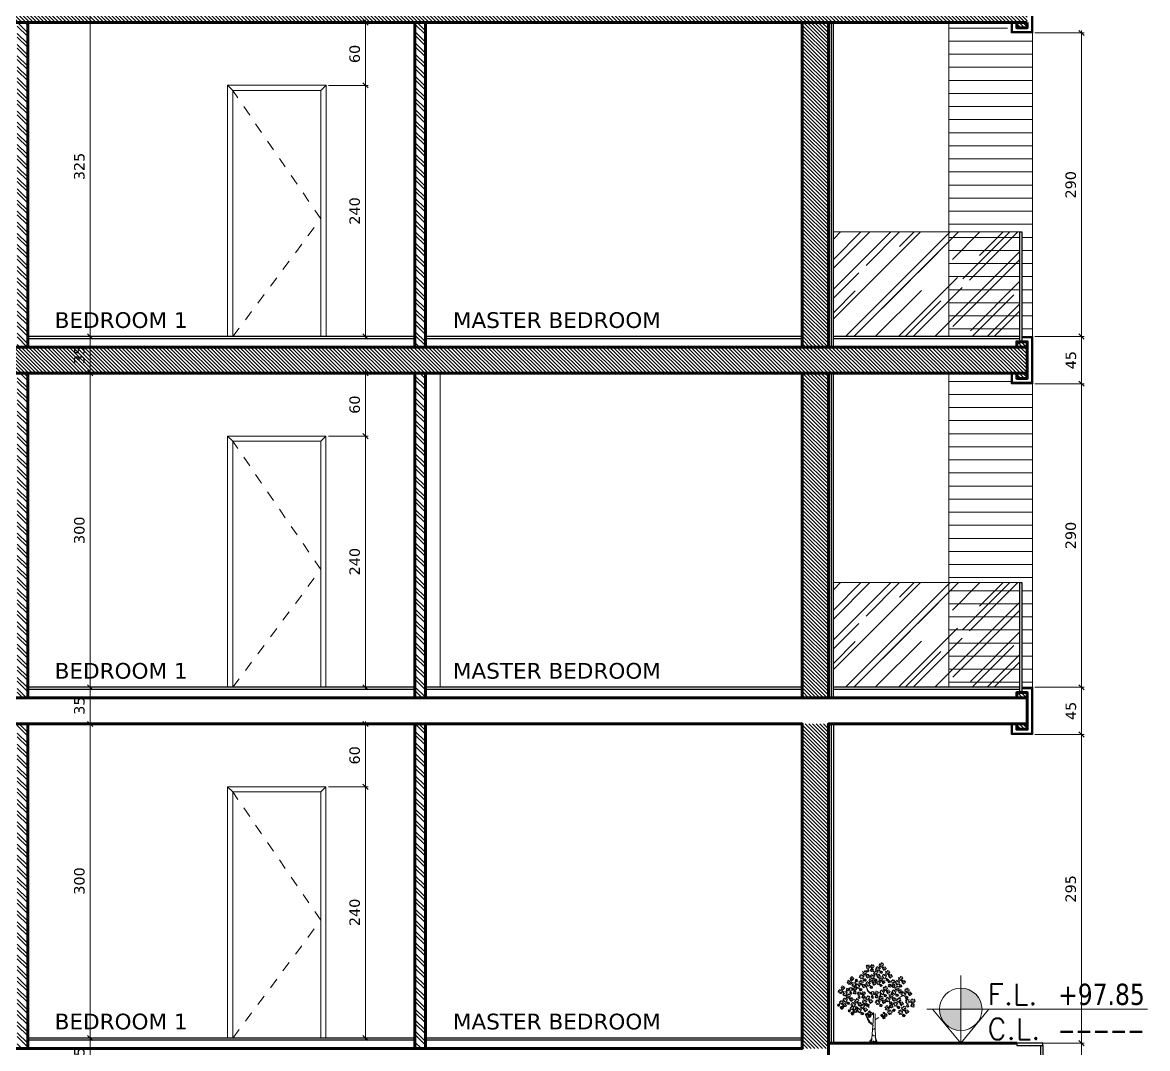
# Model space of a CAD drawing. Header units: inches. Extents: x -48 to 777, y -156 to 510.
# Drawn here: x 622.24 to 632.99, y -50.36 to -40.56 of the extents above; entities that cross this region are included whole.
import ezdxf
from ezdxf.enums import TextEntityAlignment as Align

# ---------------------------------------------------------------- set-up
doc = ezdxf.new("R2010")
doc.units = ezdxf.units.IN
doc.header["$MEASUREMENT"] = 0
doc.linetypes.add('HIDDEN', pattern=[0.375, 0.25, -0.125])
doc.linetypes.add('NUHA', pattern=[1.45, 0.75, -0.25, 0.2, -0.25])
doc.layers.get('Defpoints').update_dxf_attribs({"lineweight": 5})
for name, color, linetype, lineweight in [('A-DIM', 9, 'Continuous', 5), ('A-DOORS', 38, 'Continuous', 20), ('A-HIDDEN', 254, 'HIDDEN', 5), ('A-PILLARS', 1, 'Continuous', 60), ('A-PLANTS', 3, 'Continuous', 5), ('A-SIGNS1', 20, 'Continuous', 15), ('A-SIGNS2', 30, 'Continuous', 15), ('A-TEXT', 50, 'Continuous', 15), ('A-WALLS', 7, 'Continuous', 60), ('C-GLASS', 162, 'Continuous', 30), ('C-STONE', 42, 'Continuous', 30), ('C-WOOD', 28, 'Continuous', 30), ('D-GLASS', 171, 'Continuous', 20), ('D-STONE', 52, 'Continuous', 20), ('D-WOOD', 32, 'Continuous', 20), ('H-GLASS', 111, 'Continuous', 5), ('H-PILLARS', 61, 'Continuous', 5), ('H-WALLS', 51, 'Continuous', 5), ('H-WOOD', 26, 'Continuous', 5)]:
    doc.layers.add(name, color=color, linetype=linetype, lineweight=lineweight)
doc.styles.add('ROMAND', font='verdana.ttf')
doc.styles.add('ROMANS', font='romans__.ttf', dxfattribs={"height": 0.14})
doc.dimstyles.new('M-1.50', dxfattribs={"dimtxt": 0.1, "dimasz": 0.05, "dimexe": 0.025, "dimexo": 0.025, "dimgap": 0.05, "dimtad": 1, "dimlfac": 100, "dimrnd": 0.5, "dimzin": 9, "dimdsep": 46, "dimtxsty": 'ROMAND', "dimblk": 'OBLIQUE', "dimcen": 1, "dimdle": 0.025, "dimclrd": 256, "dimclre": 256, "dimclrt": 2, "dimadec": 0, "dimazin": 0, "dimtfac": 0.666667, "dimtmove": 2, "dimatfit": 3, "dimfxl": 0.04, "dimtolj": 1, "dimtzin": 5, "dimlwd": -1, "dimlwe": -1, "dimarcsym": 0})
pattern_1 = [(135, (540.8021, -51.862392), (-0.0176776695, -0.0176776695), [])]
pattern_2 = [(180, (540.8021, -51.86239), (-4e-17, -0.125), [])]
pattern_3 = [(135, (503.65053, -63.46867), (-0.0176776695, -0.0176776695), [])]
pattern_4 = [(135, (503.65053, -60.11867), (-0.0176776695, -0.0176776695), [])]

# ---------------------------------------------------------------- blocks, each defined once
blk = doc.blocks.new('GXFHGCGFCD')
at = {"layer": 'A-SIGNS1', "linetype": 'NUHA'}
h = blk.add_hatch(color=256, dxfattribs=at)
h.paths.add_polyline_path([(90.3819, 61.3301), (90.3819, 61.1701), (90.5419, 61.1701, 0.414214)])
h.paths.add_polyline_path([(90.3819, 61.1701), (90.2219, 61.1701, 0.414214), (90.3819, 61.0101)])
at = {"layer": 'A-SIGNS1'}
for p, q in [((90.3819, 60.9141), (90.3819, 61.4261)), ((90.1259, 61.1701), (91.7898, 61.1701))]:
    blk.add_line(p, q, dxfattribs=at)
blk.add_circle((90.3819, 61.1701), 0.16, dxfattribs=at)
blk = doc.blocks.new('DGXFHXFGDFD')
at = {"layer": 'A-SIGNS1'}
blk.add_blockref('GXFHGCGFCD', (0, 0), dxfattribs=at)
at = {"layer": 'A-SIGNS2', "linetype": 'NUHA', "style": 'ROMANS'}
for s, p in [('F.L.', (90.5835, 61.2031)), ('C.L.', (90.5835, 60.9413))]:
    blk.add_text(s, height=0.16, dxfattribs=at).set_placement(p)
at = {"layer": 'A-SIGNS2', "style": 'ROMANS', "width": 0.910135, "flags": 4}
for tag, p, p2 in [('NIV.FINI', (91.1159, 61.2031), (91.7898, 61.2031)), ('NIV.BETON', (91.1159, 60.9413), (91.7898, 60.9413))]:
    blk.add_attdef(tag, text='', height=0.16, dxfattribs=at).set_placement(p, p2, align=Align.FIT)
blk = doc.blocks.new('DRC-LEF11')
for points in [[(-325, -375), (-466, 246), (-1031, 401), (-1313, -220), (-1736, 655), (-2512, 105), (-1962, -474), (-2554, -502), (-2526, -855), (-1553, -912), (-1680, -1731), (-1383, -898), (-904, -1406), (-255, -968), (-960, -488)], [(-417, 1201), (-1003, 888), (-1201, 1883), (-369, 1747), (-799, 2129), (-683, 2586), (-117, 2558), (-83, 2361), (183, 2279), (128, 1856), (769, 1999), (639, 1297), (67, 1454), (387, 888), (81, 1263), (-144, 608), (-703, 676)], [(2388, 1443), (2085, 1029), (2097, 1454), (1689, 1326), (1881, 801), (1514, 912), (1881, 685), (1607, 352), (1736, 37), (2056, 236), (2155, 580), (2178, 107), (2575, 142), (2511, 294), (2802, 311), (2435, 807), (2808, 964)], [(1593, -1462), (1791, -2436), (1269, -2493), (1170, -1900), (747, -2451), (-57, -1843), (789, -1236), (154, -1067), (253, -291), (1226, -615), (1621, -262), (2158, -700), (1678, -1293), (2355, -1618)]]:
    blk.add_lwpolyline(points, close=True)
blk = doc.blocks.new('Trf21')
for p, q in [((-0.088, 0.721), (-0.071, 0.665)), ((-0.087, 0.727), (-0.066, 0.667)), ((-0.071, 0.665), (-0.034, 0.628)), ((-0.066, 0.667), (-0.019, 0.627)), ((0.097, 0.63), (0.07, 0.541)), ((0.371, 0.6), (0.306, 0.557)), ((-0.128, 0.511), (-0.05, 0.451)), ((0.001, 0.247), (0.007, 0.388)), ((0.021, 0.296), (0.075, 0.326)), ((0.026, 0.193), (0.029, 0.375)), ((-0.017, 0.057), (-0.001, 0.225)), ((0.032, 0.07), (0.026, 0.193)), ((-0.032, 0.01), (-0.112, 0.016)), ((-0.045, 0.009), (-0.017, 0.057)), ((-0.042, 0.034), (0.003, 0.004)), ((-0.013, 0.047), (-0.032, 0.01)), ((-0.021, 0.004), (0.008, 0.026)), ((-0.001, 0.01), (0.092, -0.007)), ((0.003, 0.004), (0.037, 0.028)), ((0.025, 0.071), (0.045, 0.002)), ((0.056, -0.001), (0.032, 0.07)), ((0.092, -0.007), (0.163, 0.004))]:
    blk.add_line(p, q)
for points in [[(0.099, 0.625), (0.081, 0.552)], [(-0.128, 0.511), (-0.083, 0.47)], [(-0.101, 0.372), (-0.041, 0.269), (-0.001, 0.247)], [(0.005, 0.225), (-0.055, 0.266), (-0.101, 0.372)]]:
    blk.add_lwpolyline(points)
for centre, radius, start, end in [((0.008, 0.2), 0.0222, 233.6562, 325.635), ((0.006, 0.196), 0.0222, 238.7333, 337.3259), ((0.018, 0.125), 0.0346, 210.3847, 292.3327), ((0.018, 0.128), 0.0346, 210.3847, 292.3327)]:
    blk.add_arc(centre, radius, start, end)
for p, xscale, yscale, zscale, rotation in [((-0.032, 0.956), 2.027520000000564e-05, 2.027520000000564e-05, 2.027520000000564e-05, 206.5650511770604), ((0.104, 0.957), 2.433023999999771e-05, 2.433023999999771e-05, 2.433023999999771e-05, 249.2089462000762), ((-0.106, 0.858), 2.43302399999876e-05, 2.43302399999876e-05, 2.43302399999876e-05, 251.5650511771555), ((0.031, 0.858), 2.43302399999876e-05, 2.43302399999876e-05, 2.43302399999876e-05, 251.5650511771555), ((0.182, 0.861), 2.433023999999771e-05, 2.433023999999771e-05, 2.433023999999771e-05, 249.2089462000762), ((0.35, 0.784), 2.43302399999876e-05, 2.43302399999876e-05, 2.43302399999876e-05, 251.5650511771555), ((-0.38, 0.664), 2.433024000002827e-05, 2.433024000002827e-05, 2.433024000002827e-05, 355.8174267607223), ((-0.266, 0.78), 2.433024000002827e-05, 2.433024000002827e-05, 2.433024000002827e-05, 355.8174267607223), ((-0.252, 0.669), 2.027520000000564e-05, 2.027520000000564e-05, 2.027520000000564e-05, 206.5650511770604), ((-0.156, 0.736), 2.433023999999771e-05, 2.433023999999771e-05, 2.433023999999771e-05, 249.2089462000762), ((-0.024, 0.767), 2.43302399999876e-05, 2.43302399999876e-05, 2.43302399999876e-05, 251.5650511771555), ((0.101, 0.78), 2.027520000001363e-05, 2.027520000001363e-05, 2.027520000001363e-05, 251.2400569682416), ((0.154, 0.66), 2.43302399999876e-05, 2.43302399999876e-05, 2.43302399999876e-05, 251.5650511771555), ((0.24, 0.75), 2.027519999997771e-05, 2.027519999997771e-05, 2.027519999997771e-05, 116.5650511769465), ((0.305, 0.663), 2.43302399999876e-05, 2.43302399999876e-05, 2.43302399999876e-05, 251.5650511771555), ((-0.316, 0.561), 2.43302399999876e-05, 2.43302399999876e-05, 2.43302399999876e-05, 251.5650511771555), ((-0.211, 0.503), 2.43302399999876e-05, 2.43302399999876e-05, 2.43302399999876e-05, 251.5650511771555), ((-0.144, 0.613), 2.027520000000564e-05, 2.027520000000564e-05, 2.027520000000564e-05, 206.5650511770604), ((-0.069, 0.538), 2.43302399999876e-05, 2.43302399999876e-05, 2.43302399999876e-05, 251.5650511771555), ((0.025, 0.617), 2.027520000000564e-05, 2.027520000000564e-05, 2.027520000000564e-05, 206.5650511770604), ((0.099, 0.534), 2.43302399999876e-05, 2.43302399999876e-05, 2.43302399999876e-05, 251.5650511771555), ((0.228, 0.566), 2.433023999999771e-05, 2.433023999999771e-05, 2.433023999999771e-05, 249.2089462000762), ((0.325, 0.509), 2.433023999999771e-05, 2.433023999999771e-05, 2.433023999999771e-05, 249.2089462000762), ((0.43, 0.635), 2.433023999999771e-05, 2.433023999999771e-05, 2.433023999999771e-05, 249.2089462000762), ((0.48, 0.512), 2.433024000003196e-05, 2.433024000003196e-05, 2.433024000003196e-05, 206.2009624171324), ((-0.392, 0.483), 2.027519999995158e-05, 2.027519999995158e-05, 2.027519999995158e-05, 161.5699608730971), ((-0.256, 0.411), 2.027519999995158e-05, 2.027519999995158e-05, 2.027519999995158e-05, 161.5699608730971), ((-0.137, 0.43), 2.43302399999876e-05, 2.43302399999876e-05, 2.43302399999876e-05, 251.5650511771555), ((0.213, 0.434), 2.433024000000841e-05, 2.433024000000841e-05, 2.433024000000841e-05, 324.0436233204519), ((0.39, 0.406), 2.43302399999876e-05, 2.43302399999876e-05, 2.43302399999876e-05, 251.5650511771555), ((-0.046, 0.364), 1.520639999998978e-05, 1.520639999998978e-05, 1.520639999998978e-05, 71.5650511771524), ((0.138, 0.347), 1.520639999998978e-05, 1.520639999998978e-05, 1.520639999998978e-05, 71.5650511771524)]:
    blk.add_blockref('DRC-LEF11', p, dxfattribs=dict(xscale=xscale, yscale=yscale, zscale=zscale, rotation=rotation))
blk = doc.blocks.new('_Oblique')
at = {"color": 0, "linetype": 'ByBlock', "lineweight": -2}
blk.add_line((-0.5, -0.5), (0.5, 0.5), dxfattribs=at)
blk = doc.blocks.new('*D2307')
at = {"layer": 'A-DIM', "transparency": 16777216}
for p, q in [((631.913, -40.66), (632.382, -40.66)), ((632.357, -40.635), (632.357, -43.585)), ((631.913, -43.56), (632.382, -43.56))]:
    blk.add_line(p, q, dxfattribs=at)
at = {"layer": 'Defpoints', "color": 0, "transparency": 16777216}
for p in [(631.888, -40.66), (631.888, -43.56), (632.357, -43.56)]:
    blk.add_point(p, dxfattribs=at)
at = {"layer": 'A-DIM', "transparency": 16777216, "xscale": 0.05, "yscale": 0.05, "zscale": 0.05}
for p, rotation in [((632.357, -40.66), 90), ((632.357, -43.56), 270)]:
    blk.add_blockref('_Oblique', p, dxfattribs=dict(at, rotation=rotation))
at = {"layer": 'A-DIM', "color": 2, "transparency": 16777216, "insert": (632.255, -42.11), "char_height": 0.1, "attachment_point": 5, "rotation": 90, "style": 'ROMAND'}
blk.add_mtext('\\A1;290', dxfattribs=at)
blk = doc.blocks.new('*D2308')
at = {"layer": 'A-DIM', "transparency": 16777216}
for p, q in [((632.357, -43.535), (632.357, -44.035)), ((631.913, -43.56), (632.382, -43.56)), ((631.913, -44.01), (632.382, -44.01))]:
    blk.add_line(p, q, dxfattribs=at)
at = {"layer": 'Defpoints', "color": 0, "transparency": 16777216}
for p in [(631.888, -43.56), (631.888, -44.01), (632.357, -44.01)]:
    blk.add_point(p, dxfattribs=at)
at = {"layer": 'A-DIM', "transparency": 16777216, "xscale": 0.05, "yscale": 0.05, "zscale": 0.05}
for p, rotation in [((632.357, -43.56), 90), ((632.357, -44.01), 270)]:
    blk.add_blockref('_Oblique', p, dxfattribs=dict(at, rotation=rotation))
at = {"layer": 'A-DIM', "color": 2, "transparency": 16777216, "insert": (632.256, -43.785), "char_height": 0.1, "attachment_point": 5, "rotation": 90, "style": 'ROMAND'}
blk.add_mtext('\\A1;45', dxfattribs=at)
blk = doc.blocks.new('*D2309')
at = {"layer": 'A-DIM', "transparency": 16777216}
for p, q in [((631.913, -44.01), (632.382, -44.01)), ((632.357, -43.985), (632.357, -46.935)), ((631.913, -46.91), (632.382, -46.91))]:
    blk.add_line(p, q, dxfattribs=at)
at = {"layer": 'Defpoints', "color": 0, "transparency": 16777216}
for p in [(631.888, -44.01), (631.888, -46.91), (632.357, -46.91)]:
    blk.add_point(p, dxfattribs=at)
at = {"layer": 'A-DIM', "transparency": 16777216, "xscale": 0.05, "yscale": 0.05, "zscale": 0.05}
for p, rotation in [((632.357, -44.01), 90), ((632.357, -46.91), 270)]:
    blk.add_blockref('_Oblique', p, dxfattribs=dict(at, rotation=rotation))
at = {"layer": 'A-DIM', "color": 2, "transparency": 16777216, "insert": (632.255, -45.46), "char_height": 0.1, "attachment_point": 5, "rotation": 90, "style": 'ROMAND'}
blk.add_mtext('\\A1;290', dxfattribs=at)
blk = doc.blocks.new('*D2310')
at = {"layer": 'A-DIM', "transparency": 16777216}
for p, q in [((631.913, -46.91), (632.382, -46.91)), ((632.357, -46.885), (632.357, -47.385)), ((631.913, -47.36), (632.382, -47.36))]:
    blk.add_line(p, q, dxfattribs=at)
at = {"layer": 'Defpoints', "color": 0, "transparency": 16777216}
for p in [(631.888, -46.91), (631.888, -47.36), (632.357, -47.36)]:
    blk.add_point(p, dxfattribs=at)
at = {"layer": 'A-DIM', "transparency": 16777216, "xscale": 0.05, "yscale": 0.05, "zscale": 0.05}
for p, rotation in [((632.357, -46.91), 90), ((632.357, -47.36), 270)]:
    blk.add_blockref('_Oblique', p, dxfattribs=dict(at, rotation=rotation))
at = {"layer": 'A-DIM', "color": 2, "transparency": 16777216, "insert": (632.256, -47.135), "char_height": 0.1, "attachment_point": 5, "rotation": 90, "style": 'ROMAND'}
blk.add_mtext('\\A1;45', dxfattribs=at)
blk = doc.blocks.new('*D2311')
at = {"layer": 'A-DIM', "transparency": 16777216}
for p, q in [((631.913, -47.36), (632.382, -47.36)), ((632.357, -47.335), (632.357, -50.335)), ((631.991, -50.31), (632.382, -50.31))]:
    blk.add_line(p, q, dxfattribs=at)
at = {"layer": 'Defpoints', "color": 0, "transparency": 16777216}
for p in [(631.888, -47.36), (631.966, -50.31), (632.357, -50.31)]:
    blk.add_point(p, dxfattribs=at)
at = {"layer": 'A-DIM', "transparency": 16777216, "xscale": 0.05, "yscale": 0.05, "zscale": 0.05}
for p, rotation in [((632.357, -47.36), 90), ((632.357, -50.31), 270)]:
    blk.add_blockref('_Oblique', p, dxfattribs=dict(at, rotation=rotation))
at = {"layer": 'A-DIM', "color": 2, "transparency": 16777216, "insert": (632.255, -48.835), "char_height": 0.1, "attachment_point": 5, "rotation": 90, "style": 'ROMAND'}
blk.add_mtext('\\A1;295', dxfattribs=at)
blk = doc.blocks.new('*D2312')
at = {"layer": 'A-DIM', "transparency": 16777216}
for p, q in [((622.756, -40.31), (622.909, -40.31)), ((622.884, -40.285), (622.884, -43.585)), ((622.723, -43.56), (622.909, -43.56))]:
    blk.add_line(p, q, dxfattribs=at)
at = {"layer": 'Defpoints', "color": 0, "transparency": 16777216}
for p in [(622.731, -40.31), (622.698, -43.56), (622.884, -43.56)]:
    blk.add_point(p, dxfattribs=at)
at = {"layer": 'A-DIM', "transparency": 16777216, "xscale": 0.05, "yscale": 0.05, "zscale": 0.05}
for p, rotation in [((622.884, -40.31), 90), ((622.884, -43.56), 270)]:
    blk.add_blockref('_Oblique', p, dxfattribs=dict(at, rotation=rotation))
at = {"layer": 'A-DIM', "color": 2, "transparency": 16777216, "insert": (622.782, -41.935), "char_height": 0.1, "attachment_point": 5, "rotation": 90, "style": 'ROMAND'}
blk.add_mtext('\\A1;325', dxfattribs=at)
blk = doc.blocks.new('*D2313')
at = {"layer": 'A-DIM', "transparency": 16777216}
for p, q in [((622.884, -43.535), (622.884, -43.935)), ((622.723, -43.56), (622.909, -43.56)), ((622.915, -43.91), (622.859, -43.91))]:
    blk.add_line(p, q, dxfattribs=at)
at = {"layer": 'Defpoints', "color": 0, "transparency": 16777216}
for p in [(622.698, -43.56), (622.884, -43.91), (622.94, -43.91)]:
    blk.add_point(p, dxfattribs=at)
at = {"layer": 'A-DIM', "transparency": 16777216, "xscale": 0.05, "yscale": 0.05, "zscale": 0.05}
for p, rotation in [((622.884, -43.56), 90), ((622.884, -43.91), 270)]:
    blk.add_blockref('_Oblique', p, dxfattribs=dict(at, rotation=rotation))
at = {"layer": 'A-DIM', "color": 2, "transparency": 16777216, "insert": (622.782, -43.735), "char_height": 0.1, "attachment_point": 5, "rotation": 90, "style": 'ROMAND'}
blk.add_mtext('\\A1;35', dxfattribs=at)
blk = doc.blocks.new('*D2314')
at = {"layer": 'A-DIM', "transparency": 16777216}
for p, q in [((622.915, -43.91), (622.859, -43.91)), ((622.884, -43.885), (622.884, -46.935)), ((623.11, -46.91), (622.859, -46.91))]:
    blk.add_line(p, q, dxfattribs=at)
at = {"layer": 'Defpoints', "color": 0, "transparency": 16777216}
for p in [(622.94, -43.91), (622.884, -46.91), (623.135, -46.91)]:
    blk.add_point(p, dxfattribs=at)
at = {"layer": 'A-DIM', "transparency": 16777216, "xscale": 0.05, "yscale": 0.05, "zscale": 0.05}
for p, rotation in [((622.884, -43.91), 90), ((622.884, -46.91), 270)]:
    blk.add_blockref('_Oblique', p, dxfattribs=dict(at, rotation=rotation))
at = {"layer": 'A-DIM', "color": 2, "transparency": 16777216, "insert": (622.782, -45.41), "char_height": 0.1, "attachment_point": 5, "rotation": 90, "style": 'ROMAND'}
blk.add_mtext('\\A1;300', dxfattribs=at)
blk = doc.blocks.new('*D2315')
at = {"layer": 'A-DIM', "transparency": 16777216}
for p, q in [((623.11, -46.91), (622.859, -46.91)), ((622.884, -46.885), (622.884, -47.285)), ((623.078, -47.26), (622.859, -47.26))]:
    blk.add_line(p, q, dxfattribs=at)
at = {"layer": 'Defpoints', "color": 0, "transparency": 16777216}
for p in [(623.135, -46.91), (622.884, -47.26), (623.103, -47.26)]:
    blk.add_point(p, dxfattribs=at)
at = {"layer": 'A-DIM', "transparency": 16777216, "xscale": 0.05, "yscale": 0.05, "zscale": 0.05}
for p, rotation in [((622.884, -46.91), 90), ((622.884, -47.26), 270)]:
    blk.add_blockref('_Oblique', p, dxfattribs=dict(at, rotation=rotation))
at = {"layer": 'A-DIM', "color": 2, "transparency": 16777216, "insert": (622.782, -47.085), "char_height": 0.1, "attachment_point": 5, "rotation": 90, "style": 'ROMAND'}
blk.add_mtext('\\A1;35', dxfattribs=at)
blk = doc.blocks.new('*D2316')
at = {"layer": 'A-DIM', "transparency": 16777216}
for p, q in [((623.078, -47.26), (622.859, -47.26)), ((622.884, -47.235), (622.884, -50.285)), ((623.16, -50.26), (622.859, -50.26))]:
    blk.add_line(p, q, dxfattribs=at)
at = {"layer": 'Defpoints', "color": 0, "transparency": 16777216}
for p in [(623.103, -47.26), (622.884, -50.26), (623.185, -50.26)]:
    blk.add_point(p, dxfattribs=at)
at = {"layer": 'A-DIM', "transparency": 16777216, "xscale": 0.05, "yscale": 0.05, "zscale": 0.05}
for p, rotation in [((622.884, -47.26), 90), ((622.884, -50.26), 270)]:
    blk.add_blockref('_Oblique', p, dxfattribs=dict(at, rotation=rotation))
at = {"layer": 'A-DIM', "color": 2, "transparency": 16777216, "insert": (622.782, -48.76), "char_height": 0.1, "attachment_point": 5, "rotation": 90, "style": 'ROMAND'}
blk.add_mtext('\\A1;300', dxfattribs=at)
blk = doc.blocks.new('*D2317')
at = {"layer": 'A-DIM', "transparency": 16777216}
for p, q in [((623.16, -50.26), (622.859, -50.26)), ((622.884, -50.235), (622.884, -50.635)), ((623.132, -50.61), (622.859, -50.61))]:
    blk.add_line(p, q, dxfattribs=at)
at = {"layer": 'Defpoints', "color": 0, "transparency": 16777216}
for p in [(623.185, -50.26), (622.884, -50.61), (623.157, -50.61)]:
    blk.add_point(p, dxfattribs=at)
at = {"layer": 'A-DIM', "transparency": 16777216, "xscale": 0.05, "yscale": 0.05, "zscale": 0.05}
for p, rotation in [((622.884, -50.26), 90), ((622.884, -50.61), 270)]:
    blk.add_blockref('_Oblique', p, dxfattribs=dict(at, rotation=rotation))
at = {"layer": 'A-DIM', "color": 2, "transparency": 16777216, "insert": (622.782, -50.435), "char_height": 0.1, "attachment_point": 5, "rotation": 90, "style": 'ROMAND'}
blk.add_mtext('\\A1;35', dxfattribs=at)
blk = doc.blocks.new('*D2320')
at = {"layer": 'A-DIM', "transparency": 16777216}
for p, q in [((625.515, -50.285), (625.515, -47.835)), ((625.163, -47.86), (625.54, -47.86)), ((625.163, -50.26), (625.54, -50.26))]:
    blk.add_line(p, q, dxfattribs=at)
at = {"layer": 'Defpoints', "color": 0, "transparency": 16777216}
for p in [(625.138, -47.86), (625.515, -47.86), (625.138, -50.26)]:
    blk.add_point(p, dxfattribs=at)
at = {"layer": 'A-DIM', "transparency": 16777216, "xscale": 0.05, "yscale": 0.05, "zscale": 0.05}
for p, rotation in [((625.515, -47.86), 90), ((625.515, -50.26), 270)]:
    blk.add_blockref('_Oblique', p, dxfattribs=dict(at, rotation=rotation))
at = {"layer": 'A-DIM', "color": 2, "transparency": 16777216, "insert": (625.413, -49.06), "char_height": 0.1, "attachment_point": 5, "rotation": 90, "style": 'ROMAND'}
blk.add_mtext('\\A1;240', dxfattribs=at)
blk = doc.blocks.new('*D2321')
at = {"layer": 'A-DIM', "transparency": 16777216}
for p, q in [((625.115, -47.26), (625.54, -47.26)), ((625.515, -47.885), (625.515, -47.235)), ((625.163, -47.86), (625.54, -47.86))]:
    blk.add_line(p, q, dxfattribs=at)
at = {"layer": 'Defpoints', "color": 0, "transparency": 16777216}
for p in [(625.09, -47.26), (625.515, -47.26), (625.138, -47.86)]:
    blk.add_point(p, dxfattribs=at)
at = {"layer": 'A-DIM', "transparency": 16777216, "xscale": 0.05, "yscale": 0.05, "zscale": 0.05}
for p, rotation in [((625.515, -47.26), 90), ((625.515, -47.86), 270)]:
    blk.add_blockref('_Oblique', p, dxfattribs=dict(at, rotation=rotation))
at = {"layer": 'A-DIM', "color": 2, "transparency": 16777216, "insert": (625.413, -47.56), "char_height": 0.1, "attachment_point": 5, "rotation": 90, "style": 'ROMAND'}
blk.add_mtext('\\A1;60', dxfattribs=at)
blk = doc.blocks.new('*D2322')
at = {"layer": 'A-DIM', "transparency": 16777216}
for p, q in [((625.515, -46.935), (625.515, -44.485)), ((625.163, -44.51), (625.54, -44.51)), ((625.163, -46.91), (625.54, -46.91))]:
    blk.add_line(p, q, dxfattribs=at)
at = {"layer": 'Defpoints', "color": 0, "transparency": 16777216}
for p in [(625.138, -44.51), (625.515, -44.51), (625.138, -46.91)]:
    blk.add_point(p, dxfattribs=at)
at = {"layer": 'A-DIM', "transparency": 16777216, "xscale": 0.05, "yscale": 0.05, "zscale": 0.05}
for p, rotation in [((625.515, -44.51), 90), ((625.515, -46.91), 270)]:
    blk.add_blockref('_Oblique', p, dxfattribs=dict(at, rotation=rotation))
at = {"layer": 'A-DIM', "color": 2, "transparency": 16777216, "insert": (625.413, -45.71), "char_height": 0.1, "attachment_point": 5, "rotation": 90, "style": 'ROMAND'}
blk.add_mtext('\\A1;240', dxfattribs=at)
blk = doc.blocks.new('*D2323')
at = {"layer": 'A-DIM', "transparency": 16777216}
for p, q in [((625.115, -43.91), (625.54, -43.91)), ((625.515, -44.535), (625.515, -43.885)), ((625.163, -44.51), (625.54, -44.51))]:
    blk.add_line(p, q, dxfattribs=at)
at = {"layer": 'Defpoints', "color": 0, "transparency": 16777216}
for p in [(625.09, -43.91), (625.515, -43.91), (625.138, -44.51)]:
    blk.add_point(p, dxfattribs=at)
at = {"layer": 'A-DIM', "transparency": 16777216, "xscale": 0.05, "yscale": 0.05, "zscale": 0.05}
for p, rotation in [((625.515, -43.91), 90), ((625.515, -44.51), 270)]:
    blk.add_blockref('_Oblique', p, dxfattribs=dict(at, rotation=rotation))
at = {"layer": 'A-DIM', "color": 2, "transparency": 16777216, "insert": (625.413, -44.21), "char_height": 0.1, "attachment_point": 5, "rotation": 90, "style": 'ROMAND'}
blk.add_mtext('\\A1;60', dxfattribs=at)
blk = doc.blocks.new('*D2324')
at = {"layer": 'A-DIM', "transparency": 16777216}
for p, q in [((625.163, -41.16), (625.54, -41.16)), ((625.515, -43.585), (625.515, -41.135)), ((625.163, -43.56), (625.54, -43.56))]:
    blk.add_line(p, q, dxfattribs=at)
at = {"layer": 'Defpoints', "color": 0, "transparency": 16777216}
for p in [(625.138, -41.16), (625.515, -41.16), (625.138, -43.56)]:
    blk.add_point(p, dxfattribs=at)
at = {"layer": 'A-DIM', "transparency": 16777216, "xscale": 0.05, "yscale": 0.05, "zscale": 0.05}
for p, rotation in [((625.515, -41.16), 90), ((625.515, -43.56), 270)]:
    blk.add_blockref('_Oblique', p, dxfattribs=dict(at, rotation=rotation))
at = {"layer": 'A-DIM', "color": 2, "transparency": 16777216, "insert": (625.413, -42.36), "char_height": 0.1, "attachment_point": 5, "rotation": 90, "style": 'ROMAND'}
blk.add_mtext('\\A1;240', dxfattribs=at)
blk = doc.blocks.new('*D2325')
at = {"layer": 'A-DIM', "transparency": 16777216}
for p, q in [((625.115, -40.56), (625.54, -40.56)), ((625.515, -41.185), (625.515, -40.535)), ((625.163, -41.16), (625.54, -41.16))]:
    blk.add_line(p, q, dxfattribs=at)
at = {"layer": 'Defpoints', "color": 0, "transparency": 16777216}
for p in [(625.09, -40.56), (625.515, -40.56), (625.138, -41.16)]:
    blk.add_point(p, dxfattribs=at)
at = {"layer": 'A-DIM', "transparency": 16777216, "xscale": 0.05, "yscale": 0.05, "zscale": 0.05}
for p, rotation in [((625.515, -40.56), 90), ((625.515, -41.16), 270)]:
    blk.add_blockref('_Oblique', p, dxfattribs=dict(at, rotation=rotation))
at = {"layer": 'A-DIM', "color": 2, "transparency": 16777216, "insert": (625.413, -40.86), "char_height": 0.1, "attachment_point": 5, "rotation": 90, "style": 'ROMAND'}
blk.add_mtext('\\A1;60', dxfattribs=at)
blk = doc.blocks.new('*D2342')
at = {"layer": 'A-DIM', "transparency": 16777216}
for p, q in [((632.357, -50.285), (632.357, -50.976)), ((632.013, -50.31), (632.382, -50.31)), ((632.357, -52.185), (632.357, -51.31)), ((631.993, -52.16), (632.382, -52.16))]:
    blk.add_line(p, q, dxfattribs=at)
at = {"layer": 'Defpoints', "color": 0, "transparency": 16777216}
for p in [(631.988, -50.31), (631.968, -52.16), (632.357, -52.16)]:
    blk.add_point(p, dxfattribs=at)
at = {"layer": 'A-DIM', "transparency": 16777216, "xscale": 0.05, "yscale": 0.05, "zscale": 0.05}
for p, rotation in [((632.357, -50.31), 90), ((632.357, -52.16), 270)]:
    blk.add_blockref('_Oblique', p, dxfattribs=dict(at, rotation=rotation))
at = {"layer": 'A-DIM', "color": 2, "transparency": 16777216, "insert": (632.389, -51.143), "char_height": 0.1, "attachment_point": 5, "rotation": 90, "style": 'ROMAND'}
blk.add_mtext('\\A1;185', dxfattribs=at)

msp = doc.modelspace()

# ---------------------------------------------------------------- hatches: boundary and pattern name
at = {"layer": 'H-GLASS'}
h = msp.add_hatch(dxfattribs=at)
h.set_pattern_fill('AR-RROOF', color=256, scale=0.3, angle=45)
h.set_pattern_definition([(45, (540.8021, -48.5124), (0.2545584, 0.6788225), [4.5, -0.6, 1.5, -0.3]), (45, (540.97817, -48.1242), (-0.4942676, 0.0700036), [0.9, -0.099, 1.8, -0.225]), (45, (540.72785, -48.22601), (0.9609581, 1.24521504), [2.4, -0.42, 1.2, -0.3])])
h.paths.add_polyline_path([(631.76839, -42.55983), (629.98987, -42.55983), (629.98987, -43.55983), (631.76839, -43.55983)])
h = msp.add_hatch(dxfattribs=at)
h.set_pattern_fill('AR-RROOF', color=256, scale=0.3, angle=45)
h.set_pattern_definition([(45, (540.8021, -51.8624), (0.2545584, 0.6788225), [4.5, -0.6, 1.5, -0.3]), (45, (540.97817, -51.4742), (-0.4942676, 0.0700036), [0.9, -0.099, 1.8, -0.225]), (45, (540.72785, -51.57601), (0.9609581, 1.24521504), [2.4, -0.42, 1.2, -0.3])])
h.paths.add_polyline_path([(631.76839, -45.90983), (629.98987, -45.90983), (629.98987, -46.90983), (631.76839, -46.90983)])
at = {"layer": 'H-PILLARS'}
h = msp.add_hatch(dxfattribs=at)
h.set_pattern_fill('ANSI31', color=256, scale=0.2, angle=90)
h.set_pattern_definition(pattern_1)
h.paths.add_polyline_path([(631.83839, -40.30983), (615.68683, -40.30983), (615.68683, -40.55983), (631.83839, -40.55983)])
h = msp.add_hatch(dxfattribs=at)
h.set_pattern_fill('ANSI31', color=256, scale=0.2, angle=90)
h.set_pattern_definition(pattern_1)
h.paths.add_polyline_path([(615.88839, -40.55983), (615.68683, -40.55983), (615.68683, -42.42783), (615.88839, -42.42783)])
h.paths.add_polyline_path([(615.88839, -42.62783), (615.68683, -42.62783), (615.68683, -43.65983), (615.88839, -43.65983)])
h.paths.add_polyline_path([(631.83839, -43.65983), (615.68683, -43.65983), (615.68683, -43.90983), (631.83839, -43.90983)])
h = msp.add_hatch(dxfattribs=at)
h.set_pattern_fill('ANSI31', color=256, scale=0.2, angle=90)
h.set_pattern_definition([(135, (540.8021, -55.076728), (-0.0176776695, -0.0176776695), [])])
h.paths.add_polyline_path([(629.93839, -43.90983), (629.68839, -43.90983), (629.68839, -47.00983), (629.93839, -47.00983)])
h.paths.add_polyline_path([(629.93839, -40.55983), (629.68839, -40.55983), (629.68839, -43.65983), (629.93839, -43.65983)])
h = msp.add_hatch(dxfattribs=at)
h.set_pattern_fill('ANSI31', color=256, scale=0.2, angle=90)
h.set_pattern_definition([(135, (503.65053, -56.76867), (-0.0176776695, -0.0176776695), [])])
h.paths.add_polyline_path([(631.83881, -40.56065), (631.73839, -40.55983), (631.73839, -40.60983), (631.83881, -40.61065)])
h = msp.add_hatch(dxfattribs=at)
h.set_pattern_fill('ANSI31', color=256, scale=0.2, angle=90)
h.set_pattern_definition(pattern_4)
h.paths.add_polyline_path([(631.83839, -43.65983), (631.73839, -43.65983), (631.73839, -43.60983), (631.83839, -43.60983)])
h = msp.add_hatch(dxfattribs=at)
h.set_pattern_fill('ANSI31', color=256, scale=0.2, angle=90)
h.set_pattern_definition(pattern_4)
h.paths.add_polyline_path([(631.83881, -43.91065), (631.73839, -43.90983), (631.73839, -43.95983), (631.83881, -43.96065)])
h = msp.add_hatch(dxfattribs=at)
h.set_pattern_fill('ANSI31', color=256, scale=0.2, angle=90)
h.set_pattern_definition(pattern_3)
h.paths.add_polyline_path([(631.83839, -47.00983), (631.73839, -47.00983), (631.73839, -46.95983), (631.83839, -46.95983)])
h = msp.add_hatch(dxfattribs=at)
h.set_pattern_fill('ANSI31', color=256, scale=0.2, angle=90)
h.set_pattern_definition([(135, (540.8021, 44.870938), (-0.0176776695, -0.0176776695), [])])
h.paths.add_polyline_path([(629.93839, -47.25983), (629.68839, -47.25983), (629.68839, -50.35983), (629.93839, -50.35983)])
h = msp.add_hatch(dxfattribs=at)
h.set_pattern_fill('ANSI31', color=256, scale=0.2, angle=90)
h.set_pattern_definition(pattern_3)
h.paths.add_polyline_path([(631.83881, -47.26065), (631.73839, -47.25983), (631.73839, -47.30983), (631.83881, -47.31065)])
at = {"layer": 'H-WALLS'}
h = msp.add_hatch(dxfattribs=at)
h.set_pattern_fill('ANSI32', color=256, scale=0.2, angle=90)
h.set_pattern_definition([(135, (136.344266, 59.700245), (-0.053033009, -0.053033009), []), (135, (136.344266, 59.7356), (-0.053033009, -0.053033009), [])])
h.paths.add_polyline_path([(610.13682, -43.90983), (609.93682, -43.90983), (609.93682, -47.00983), (610.13682, -47.00983)])
h.paths.add_polyline_path([(626.08839, -43.90983), (625.98839, -43.90983), (625.98839, -47.00983), (626.08839, -47.00983)])
h.paths.add_polyline_path([(622.28839, -43.90983), (622.18839, -43.90983), (622.18839, -47.00983), (622.28839, -47.00983)])
h.paths.add_polyline_path([(618.48839, -43.90983), (618.38839, -43.90983), (618.38839, -47.00983), (618.48839, -47.00983)])
h.paths.add_polyline_path([(618.48839, -47.25983), (618.38839, -47.25983), (618.38839, -50.35983), (618.48839, -50.35983)])
h.paths.add_polyline_path([(617.08839, -47.25983), (616.98839, -47.25983), (616.98839, -50.35983), (617.08839, -50.35983)])
h.paths.add_polyline_path([(622.28839, -47.25983), (622.18839, -47.25983), (622.18839, -50.35983), (622.28839, -50.35983)])
h.paths.add_polyline_path([(626.08839, -47.25983), (625.98839, -47.25983), (625.98839, -50.35983), (626.08839, -50.35983)])
h.paths.add_polyline_path([(617.08843, -40.55983), (616.98843, -40.55983), (616.98843, -43.65983), (617.08843, -43.65983)])
h.paths.add_polyline_path([(618.48843, -40.55983), (618.38843, -40.55983), (618.38843, -43.65983), (618.48843, -43.65983)])
h.paths.add_polyline_path([(622.28843, -40.55983), (622.18843, -40.55983), (622.18843, -43.65983), (622.28843, -43.65983)])
h.paths.add_polyline_path([(626.08843, -40.55983), (625.98843, -40.55983), (625.98843, -43.65983), (626.08843, -43.65983)])
at = {"layer": 'H-WOOD'}
h = msp.add_hatch(dxfattribs=at)
h.set_pattern_fill('ANSI31', color=256, angle=135)
h.set_pattern_definition(pattern_2)
h.paths.add_polyline_path([(631.88839, -40.67983), (631.65037, -40.67983), (631.65037, -40.55983), (631.08839, -40.55983), (631.08839, -43.55983), (631.76839, -43.55983), (631.76839, -42.55983), (631.78839, -42.55983), (631.78839, -43.55983), (631.88839, -43.55983)])
h = msp.add_hatch(dxfattribs=at)
h.set_pattern_fill('ANSI31', color=256, angle=135)
h.set_pattern_definition(pattern_2)
h.paths.add_polyline_path([(631.88839, -44.00983), (631.68839, -44.00983), (631.68839, -43.90983), (631.08839, -43.90983), (631.08839, -46.90983), (631.76839, -46.90983), (631.76839, -45.90983), (631.78839, -45.90983), (631.78839, -46.90983), (631.88839, -46.90983)])

# ---------------------------------------------------------------- linework, layer by layer
at = {"layer": 'A-DIM'}
msp.add_line((626.22839, -43.90983), (626.22839, -46.90983), dxfattribs=at)
at = {"layer": 'A-DOORS'}
for p, q in [((624.19843, -41.15983), (624.19843, -43.55983)), ((625.13843, -41.15983), (624.19843, -41.15983)), ((624.24843, -41.20983), (624.19843, -41.15983)), ((625.13843, -41.15983), (624.19843, -41.15983)), ((624.24843, -41.20983), (624.19843, -41.15983)), ((625.08843, -41.20983), (625.13843, -41.15983)), ((625.08843, -41.20983), (625.13843, -41.15983)), ((625.13843, -41.15983), (625.13843, -43.55983)), ((624.19839, -44.50983), (624.19839, -46.90983)), ((625.13839, -44.50983), (624.19839, -44.50983)), ((624.24839, -44.55983), (624.19839, -44.50983)), ((625.08839, -44.55983), (625.13839, -44.50983)), ((625.13839, -44.50983), (625.13839, -46.90983)), ((624.19839, -47.85983), (624.19839, -50.25983)), ((625.13839, -47.85983), (624.19839, -47.85983)), ((624.24839, -47.90983), (624.19839, -47.85983)), ((625.08839, -47.90983), (625.13839, -47.85983)), ((625.13839, -47.85983), (625.13839, -50.25983))]:
    msp.add_line(p, q, dxfattribs=at)
for points in [[(625.08843, -41.20983), (624.24843, -41.20983), (624.24843, -43.55983), (625.08843, -43.55983)], [(625.08839, -44.55983), (624.24839, -44.55983), (624.24839, -46.90983), (625.08839, -46.90983)], [(625.08839, -47.90983), (624.24839, -47.90983), (624.24839, -50.25983), (625.08839, -50.25983)]]:
    msp.add_lwpolyline(points, close=True, dxfattribs=at)
at = {"layer": 'A-HIDDEN', "ltscale": 0.4}
for points in [[(624.24843, -43.55983), (625.08843, -42.43483), (624.24843, -41.20983)], [(624.24839, -46.90983), (625.08839, -45.78483), (624.24839, -44.55983)], [(624.24839, -50.25983), (625.08839, -49.13483), (624.24839, -47.90983)]]:
    msp.add_lwpolyline(points, dxfattribs=at)
at = {"layer": 'A-PILLARS'}
for p, q in [((629.68839, -40.55983), (629.68839, -43.65983)), ((629.93839, -40.55983), (629.93839, -43.65983)), ((615.88839, -43.65983), (631.83839, -43.65983)), ((631.83839, -43.65983), (631.83839, -43.90983)), ((615.88839, -43.90983), (631.83839, -43.90983)), ((629.68839, -43.90983), (629.68839, -47.00983)), ((629.93839, -43.90983), (629.93839, -47.00983)), ((615.88839, -47.00983), (631.83839, -47.00983)), ((631.83839, -47.00983), (631.83839, -47.25983))]:
    msp.add_line(p, q, dxfattribs=at)
for points in [[(615.88839, -43.65983), (615.88839, -40.55983), (631.83839, -40.55983)], [(631.83839, -40.55983), (631.83839, -40.60983), (631.73839, -40.60983), (631.73839, -40.55983)], [(631.83839, -43.65983), (631.83839, -43.60983), (631.73839, -43.60983), (631.73839, -43.65983)], [(631.83839, -43.90983), (631.83839, -43.95983), (631.73839, -43.95983), (631.73839, -43.90983)], [(631.83839, -47.00983), (631.83839, -46.95983), (631.73839, -46.95983), (631.73839, -47.00983)], [(604.18682, -55.00987), (630.23839, -55.00996), (630.23839, -54.45996), (629.93839, -54.45996), (629.93839, -47.25983), (631.83839, -47.25983)], [(631.83839, -47.25983), (631.83839, -47.30983), (631.73839, -47.30983), (631.73839, -47.25983)], [(631.73842, -50.30986), (629.93839, -50.30987)]]:
    msp.add_lwpolyline(points, dxfattribs=at)
msp.add_lwpolyline([(615.88839, -47.25983), (629.68839, -47.25983), (629.68839, -50.35983), (615.88839, -50.35983)], close=True, dxfattribs=at)
at = {"layer": 'A-SIGNS1'}
msp.add_lwpolyline([(631.47177, -49.98547), (631.20387, -50.30987), (630.93386, -49.98547)], dxfattribs=at)
at = {"layer": 'A-WALLS'}
for p, q in [((622.28843, -40.55983), (622.28843, -43.65983)), ((625.98843, -40.55983), (625.98843, -43.65983)), ((626.08843, -40.55983), (626.08843, -43.65983)), ((622.28839, -43.90983), (622.28839, -47.00983)), ((625.98839, -43.90983), (625.98839, -47.00983)), ((626.08839, -43.90983), (626.08839, -47.00983)), ((622.28839, -47.25983), (622.28839, -50.35983)), ((625.98839, -47.25983), (625.98839, -50.35983)), ((626.08839, -47.25983), (626.08839, -50.35983))]:
    msp.add_line(p, q, dxfattribs=at)
at = {"layer": 'C-GLASS'}
for points in [[(631.76839, -42.55983), (631.78839, -42.55983), (631.78839, -43.60983), (631.76839, -43.60983)], [(631.76839, -45.90983), (631.78839, -45.90983), (631.78839, -46.95983), (631.76839, -46.95983)]]:
    msp.add_lwpolyline(points, close=True, dxfattribs=at)
at = {"layer": 'C-STONE'}
for p, q in [((625.98843, -43.55983), (622.28843, -43.55983)), ((625.98843, -43.57983), (622.28843, -43.57983)), ((629.68843, -43.55983), (626.08843, -43.55983)), ((629.68843, -43.57983), (626.08843, -43.57983)), ((631.76839, -43.55983), (629.98987, -43.55983)), ((631.76839, -43.57983), (629.98987, -43.57983)), ((625.98839, -46.90983), (622.28839, -46.90983)), ((625.98839, -46.92983), (622.28839, -46.92983)), ((629.68839, -46.90983), (626.08839, -46.90983)), ((629.68839, -46.92983), (626.08839, -46.92983)), ((631.76839, -46.90983), (629.98987, -46.90983)), ((631.76839, -46.92983), (629.98987, -46.92983)), ((629.96987, -50.30987), (629.96987, -47.25983)), ((625.98839, -50.25983), (622.28839, -50.25983)), ((625.98839, -50.27983), (622.28839, -50.27983)), ((629.68839, -50.25983), (626.08839, -50.25983)), ((629.68839, -50.27983), (626.08839, -50.27983))]:
    msp.add_line(p, q, dxfattribs=at)
for points in [[(629.96839, -43.65983), (629.96839, -40.55983)], [(629.98839, -43.65983), (629.98839, -40.55983)], [(629.96839, -47.00983), (629.96839, -43.90983)], [(629.98839, -47.00983), (629.98839, -43.90983)], [(629.98839, -47.25983), (629.98839, -50.30987)], [(631.96839, -52.15987), (631.96839, -50.32987), (631.98839, -50.32987), (631.98839, -52.15987)]]:
    msp.add_lwpolyline(points, dxfattribs=at)
msp.add_lwpolyline([(631.73842, -50.32987), (631.98839, -50.32987), (631.98839, -50.30987), (631.73842, -50.30987)], close=True, dxfattribs=at)
at = {"layer": 'C-WOOD'}
for points in [[(631.78839, -40.20983), (631.88839, -40.20983), (631.88839, -40.65983), (631.68839, -40.65983), (631.68839, -40.55983)], [(631.78839, -40.21983), (631.87839, -40.21983), (631.87839, -40.64983), (631.69839, -40.64983), (631.69839, -40.55983)], [(631.78839, -43.55983), (631.88839, -43.55983), (631.88839, -44.00983), (631.68839, -44.00983), (631.68839, -43.90983)], [(631.78839, -43.56983), (631.87839, -43.56983), (631.87839, -43.99983), (631.69839, -43.99983), (631.69839, -43.90983)], [(631.78839, -46.90983), (631.88839, -46.90983), (631.88839, -47.35983), (631.68839, -47.35983), (631.68839, -47.25983)], [(631.78839, -46.91983), (631.87839, -46.91983), (631.87839, -47.34983), (631.69839, -47.34983), (631.69839, -47.25983)]]:
    msp.add_lwpolyline(points, dxfattribs=at)
at = {"layer": 'D-GLASS'}
for p, q in [((631.76839, -42.55983), (629.98987, -42.55983)), ((631.76839, -45.90983), (629.98987, -45.90983))]:
    msp.add_line(p, q, dxfattribs=at)
at = {"layer": 'D-STONE'}
msp.add_line((631.98839, -50.30987), (631.98839, -52.15987), dxfattribs=at)
at = {"layer": 'D-WOOD'}
for p, q in [((631.08839, -43.55983), (631.08839, -40.55983)), ((631.88839, -40.65983), (631.88839, -43.55983)), ((631.08839, -46.90983), (631.08839, -43.90983)), ((631.88839, -44.00983), (631.88839, -46.90983))]:
    msp.add_line(p, q, dxfattribs=at)

# ---------------------------------------------------------------- block references
at = {"layer": 'A-PLANTS', "xscale": 0.75, "yscale": 0.75, "zscale": 0.75}
msp.add_blockref('Trf21', (630.36559, -50.30769), dxfattribs=at)
at = {"layer": 'A-SIGNS1'}
ref = msp.add_blockref('DGXFHXFGDFD', (516.67197, -127.50023), dxfattribs=dict(at, xscale=1.267200000000003, yscale=1.267200000000003, zscale=1.267200000000003))
ref.add_attrib('NIV.FINI', '+97.85', dxfattribs={"layer": 'A-SIGNS2', "height": 0.202752, "style": 'ROMAND', "width": 0.797031}).set_placement((632.13399, -49.94362), (632.96195, -49.94362), align=Align.FIT)
ref.add_attrib('NIV.BETON', '-----', dxfattribs={"layer": 'A-SIGNS2', "height": 0.202752, "style": 'ROMAND', "width": 1.307645}).set_placement((632.13399, -50.27539), (632.96195, -50.27539), align=Align.FIT)

# ---------------------------------------------------------------- texts
at = {"layer": 'A-TEXT', "char_height": 0.15, "width": 2.3447222, "attachment_point": 1, "style": 'ROMAND'}
for s, insert in [('BEDROOM 1', (622.5457, -43.32732)), ('MASTER BEDROOM', (626.35087, -43.32732)), ('BEDROOM 1', (622.5457, -46.67732)), ('MASTER BEDROOM', (626.35087, -46.67732)), ('BEDROOM 1', (622.5457, -50.02732)), ('MASTER BEDROOM', (626.35087, -50.02732))]:
    msp.add_mtext(s, dxfattribs=dict(at, insert=insert))

# ---------------------------------------------------------------- dimensions: what is measured, and where the dimension line sits
at = {"layer": 'A-DIM'}
for base, p1, p2, picture, middle in [((622.88444, -43.55983), (622.73134, -40.30983), (622.69779, -43.55983), '*D2312', (622.78236, -41.93483)), ((625.51521, -40.55983), (625.13839, -41.15983), (625.0902, -40.55983), '*D2325', (625.41316, -40.85983)), ((632.35723, -43.55983), (631.88839, -40.65983), (631.88839, -43.55983), '*D2307', (632.25515, -42.10983)), ((625.51521, -41.15983), (625.13839, -43.55983), (625.13839, -41.15983), '*D2324', (625.41313, -42.35983)), ((622.88444, -43.90983), (622.69779, -43.55983), (622.94045, -43.90983), '*D2313', (622.78236, -43.73483)), ((632.35723, -44.00983), (631.88839, -43.55983), (631.88839, -44.00983), '*D2308', (632.25619, -43.78483)), ((622.88444, -46.90983), (622.94045, -43.90983), (623.13498, -46.90983), '*D2314', (622.78236, -45.40983)), ((625.51521, -43.90983), (625.13839, -44.50983), (625.0902, -43.90983), '*D2323', (625.41316, -44.20983)), ((632.35723, -46.90983), (631.88839, -44.00983), (631.88839, -46.90983), '*D2309', (632.25515, -45.45983)), ((625.51521, -44.50983), (625.13839, -46.90983), (625.13839, -44.50983), '*D2322', (625.41313, -45.70983)), ((622.88444, -47.25983), (623.13498, -46.90983), (623.10266, -47.25983), '*D2315', (622.78236, -47.08483)), ((632.35723, -47.35983), (631.88839, -46.90983), (631.88839, -47.35983), '*D2310', (632.25619, -47.13483)), ((622.88444, -50.25983), (623.10266, -47.25983), (623.18465, -50.25983), '*D2316', (622.78236, -48.75983)), ((625.51521, -47.25983), (625.13839, -47.85983), (625.0902, -47.25983), '*D2321', (625.41316, -47.55983)), ((632.35723, -50.30987), (631.88839, -47.35983), (631.96598, -50.30987), '*D2311', (632.25515, -48.83485)), ((625.51521, -47.85983), (625.13839, -50.25983), (625.13839, -47.85983), '*D2320', (625.41313, -49.05983)), ((622.88444, -50.60983), (623.18465, -50.25983), (623.15672, -50.60983), '*D2317', (622.78236, -50.43483))]:
    dim = msp.add_linear_dim(base=base, p1=p1, p2=p2, angle=90, dimstyle='M-1.50', dxfattribs=at)
    dim.commit()
    dim.dimension.update_dxf_attribs({"geometry": picture, "text_midpoint": middle})
dim = msp.add_linear_dim(base=(632.35723, -52.15987), p1=(631.98839, -50.30987), p2=(631.96839, -52.15987), angle=90, dimstyle='M-1.50', dxfattribs=at)
dim.commit()
dim.dimension.update_dxf_attribs({"geometry": '*D2342', "text_midpoint": (632.38935, -51.14259), "dimtype": 160})

doc.saveas('drawing.dxf')
